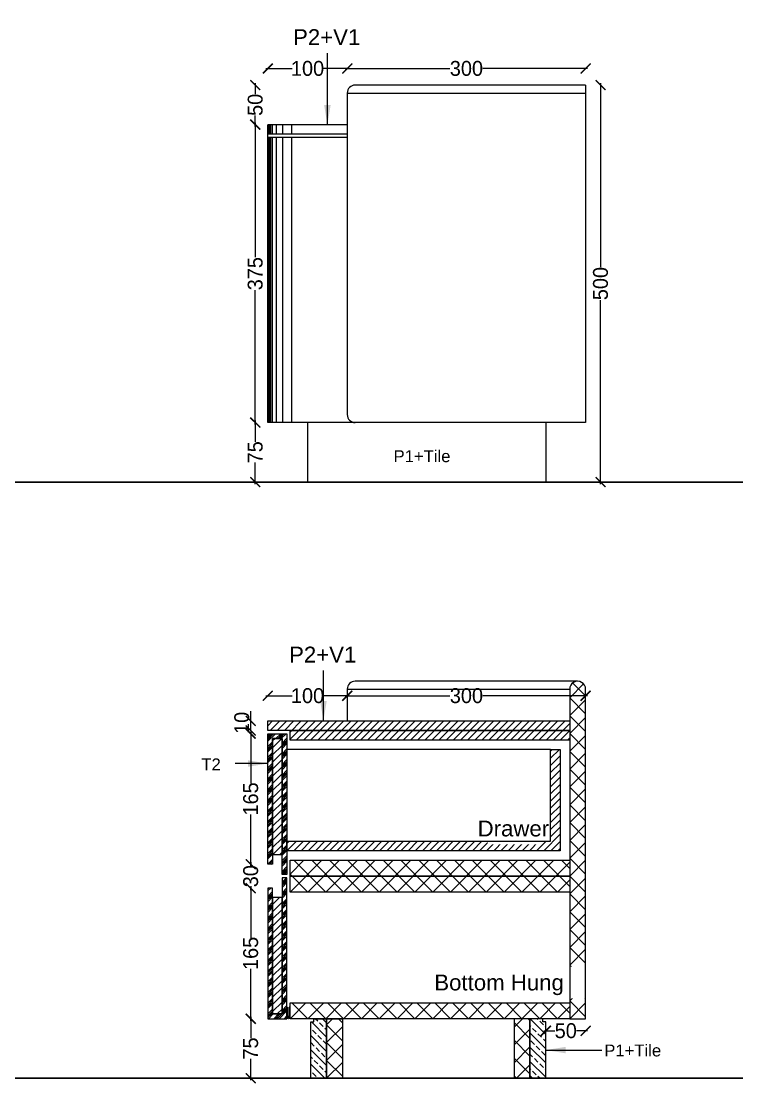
# Model space of a CAD drawing. Header units: millimetres. Extents: x 75500 to 345360, y -224327 to 19532.
# Drawn here: x 186776 to 187684, y -99723 to -98385 of the extents above; entities that cross this region are included whole.
import ezdxf

# ---------------------------------------------------------------- set-up
doc = ezdxf.new("R2010")
doc.units = ezdxf.units.MM
doc.header["$LTSCALE"] = 0.01
for name, color, linetype, lineweight in [('A-Ele 6', 250, 'Continuous', 0), ('A-WALL', 7, 'Continuous', 30), ('furniture section', 7, 'Continuous', 25), ('hatch', 251, 'Continuous', 0), ('text', 253, 'Continuous', 0)]:
    doc.layers.add(name, color=color, linetype=linetype, lineweight=lineweight)
doc.layers.add('e .05', color=253, linetype='Continuous')
doc.styles.add('ISOCP2', font='GOTHIC.TTF')
doc.styles.get("Standard").update_dxf_attribs({"font": 'arial.ttf'})
doc.dimstyles.new('77', dxfattribs={"dimscale": 0.25, "dimtxt": 130, "dimasz": 100, "dimexe": 5, "dimexo": 1, "dimgap": 0.25, "dimtad": 0, "dimdec": 0, "dimrnd": 5, "dimzin": 0, "dimdsep": 46, "dimtxsty": 'ISOCP2', "dimblk": 'ARCHTICK', "dimcen": 0, "dimdle": 100, "dimclrd": 1, "dimclre": 256, "dimclrt": 256, "dimazin": 0, "dimtm": 1e-09, "dimtfac": 1, "dimtdec": 0, "dimtmove": 1, "dimatfit": 0, "dimfxl": 1, "dimtolj": 1, "dimtzin": 12, "dimlwd": -1, "dimlwe": -1, "dimarcsym": 0})
doc.dimstyles.new('MIGCS IN MM 1 100', dxfattribs={"dimtxt": 40, "dimasz": 30, "dimexe": 180, "dimexo": 100, "dimgap": 25, "dimtad": 0, "dimdec": 0, "dimzin": 0, "dimdsep": 46, "dimtxsty": 'Standard', "dimblk": 'ARCHTICK', "dimcen": 150, "dimse1": 1, "dimse2": 1, "dimclrd": 3, "dimclre": 3, "dimclrt": 3, "dimadec": 0, "dimazin": 0, "dimtfac": 1, "dimtdec": 0, "dimtix": 1, "dimtmove": 2, "dimatfit": 3, "dimfxl": 1, "dimtolj": 1, "dimtzin": 0, "dimarcsym": 0})
pattern_1 = [(45, (187091.7585, -99434.393), (-4.49013, 4.49013), [])]
pattern_2 = [(45, (187085.758, -99446.393), (-6.7352, 6.7352), []), (45, (187088.004, -99446.393), (-6.7352, 6.7352), []), (45, (187090.249, -99446.393), (-6.7352, 6.7352), []), (45, (187092.494, -99446.393), (-6.7352, 6.7352), [])]

# ---------------------------------------------------------------- blocks, each defined once
blk = doc.blocks.new('_ARCHTICK')
at = {"color": 0, "linetype": 'ByBlock', "const_width": 0.15}
blk.add_lwpolyline([(-0.5, -0.5), (0.5, 0.5)], dxfattribs=at)
blk = doc.blocks.new('*D258')
at = {"color": 1, "ltscale": 4, "transparency": 16777216}
for p, q in [((187070, -98887.5), (187070, -98914.5)), ((187070, -98967.5), (187070, -98940.5))]:
    blk.add_line(p, q, dxfattribs=at)
at = {"layer": 'Defpoints', "color": 0, "transparency": 16777216}
for p in [(187085.8, -98890), (187070, -98965), (187085.8, -98965)]:
    blk.add_point(p, dxfattribs=at)
at = {"color": 1, "transparency": 16777216, "xscale": 12.5, "yscale": 12.5, "zscale": 12.5}
for p, rotation in [((187070, -98890), 90), ((187070, -98965), 270)]:
    blk.add_blockref('_ARCHTICK', p, dxfattribs=dict(at, rotation=rotation))
at = {"transparency": 16777216, "insert": (187070, -98927.5), "char_height": 18.75, "attachment_point": 5, "rotation": 90, "style": 'ISOCP2'}
blk.add_mtext('\\A1;75', dxfattribs=at)
blk = doc.blocks.new('*D259')
at = {"color": 1, "ltscale": 4, "transparency": 16777216}
for p, q in [((187070, -98512.5), (187070, -98681.8)), ((187070, -98892.5), (187070, -98723.3))]:
    blk.add_line(p, q, dxfattribs=at)
at = {"layer": 'Defpoints', "color": 0, "transparency": 16777216}
for p in [(187070, -98515), (187085.8, -98515), (187085.8, -98890)]:
    blk.add_point(p, dxfattribs=at)
at = {"color": 1, "transparency": 16777216, "xscale": 12.5, "yscale": 12.5, "zscale": 12.5}
for p, rotation in [((187070, -98515), 90), ((187070, -98890), 270)]:
    blk.add_blockref('_ARCHTICK', p, dxfattribs=dict(at, rotation=rotation))
at = {"transparency": 16777216, "insert": (187070, -98702.5), "char_height": 18.75, "attachment_point": 5, "rotation": 90, "style": 'ISOCP2'}
blk.add_mtext('\\A1;375', dxfattribs=at)
blk = doc.blocks.new('*D260')
at = {"color": 1, "ltscale": 4, "transparency": 16777216}
for p, q in [((187070, -98462.5), (187070, -98476.3)), ((187070, -98517.3), (187070, -98503.5))]:
    blk.add_line(p, q, dxfattribs=at)
at = {"layer": 'Defpoints', "color": 0, "transparency": 16777216}
for p in [(187070, -98465), (187234.8, -98465), (187234.8, -98514.8)]:
    blk.add_point(p, dxfattribs=at)
at = {"color": 1, "transparency": 16777216, "xscale": 12.5, "yscale": 12.5, "zscale": 12.5}
for p, rotation in [((187070, -98465), 90), ((187070, -98514.8), 270)]:
    blk.add_blockref('_ARCHTICK', p, dxfattribs=dict(at, rotation=rotation))
at = {"transparency": 16777216, "insert": (187070, -98489.9), "char_height": 18.75, "attachment_point": 5, "rotation": 90, "style": 'ISOCP2'}
blk.add_mtext('\\A1;50', dxfattribs=at)
blk = doc.blocks.new('*D261')
at = {"color": 1, "ltscale": 4, "transparency": 16777216}
for p, q in [((187083.3, -98444.1), (187116.3, -98444.1)), ((187188.3, -98444.1), (187155.2, -98444.1))]:
    blk.add_line(p, q, dxfattribs=at)
at = {"layer": 'Defpoints', "color": 0, "transparency": 16777216}
for p in [(187185.8, -98444.1), (187085.8, -98515), (187185.8, -98515)]:
    blk.add_point(p, dxfattribs=at)
at = {"color": 1, "transparency": 16777216, "xscale": 12.5, "yscale": 12.5, "zscale": 12.5, "rotation": 180}
blk.add_blockref('_ARCHTICK', (187085.8, -98444.1), dxfattribs=at)
at = {"color": 1, "transparency": 16777216, "xscale": 12.5, "yscale": 12.5, "zscale": 12.5}
blk.add_blockref('_ARCHTICK', (187185.8, -98444.1), dxfattribs=at)
at = {"transparency": 16777216, "insert": (187135.8, -98444.1), "char_height": 18.75, "attachment_point": 5, "style": 'ISOCP2'}
blk.add_mtext('\\A1;100', dxfattribs=at)
blk = doc.blocks.new('*D262')
at = {"color": 1, "ltscale": 4, "transparency": 16777216}
for p, q in [((187183.3, -98444.1), (187314.9, -98444.1)), ((187488.3, -98444.1), (187356.6, -98444.1))]:
    blk.add_line(p, q, dxfattribs=at)
at = {"layer": 'Defpoints', "color": 0, "transparency": 16777216}
for p in [(187485.8, -98444.1), (187185.8, -98515), (187485.8, -98515)]:
    blk.add_point(p, dxfattribs=at)
at = {"color": 1, "transparency": 16777216, "xscale": 12.5, "yscale": 12.5, "zscale": 12.5, "rotation": 180}
blk.add_blockref('_ARCHTICK', (187185.8, -98444.1), dxfattribs=at)
at = {"color": 1, "transparency": 16777216, "xscale": 12.5, "yscale": 12.5, "zscale": 12.5}
blk.add_blockref('_ARCHTICK', (187485.8, -98444.1), dxfattribs=at)
at = {"transparency": 16777216, "insert": (187335.8, -98444.1), "char_height": 18.75, "attachment_point": 5, "style": 'ISOCP2'}
blk.add_mtext('\\A1;300', dxfattribs=at)
blk = doc.blocks.new('*D263')
at = {"color": 1, "ltscale": 4, "transparency": 16777216}
for p, q in [((187504.6, -98462.5), (187504.6, -98694.2)), ((187504.6, -98967.5), (187504.6, -98735.8))]:
    blk.add_line(p, q, dxfattribs=at)
at = {"layer": 'Defpoints', "color": 0, "transparency": 16777216}
for p in [(187485.8, -98465), (187485.8, -98965), (187504.6, -98965)]:
    blk.add_point(p, dxfattribs=at)
at = {"color": 1, "transparency": 16777216, "xscale": 12.5, "yscale": 12.5, "zscale": 12.5}
for p, rotation in [((187504.6, -98465), 90), ((187504.6, -98965), 270)]:
    blk.add_blockref('_ARCHTICK', p, dxfattribs=dict(at, rotation=rotation))
at = {"transparency": 16777216, "insert": (187504.6, -98715), "char_height": 18.75, "attachment_point": 5, "rotation": 90, "style": 'ISOCP2'}
blk.add_mtext('\\A1;500', dxfattribs=at)
blk = doc.blocks.new('*D508')
at = {"color": 1, "ltscale": 4, "transparency": 16777216}
for p, q in [((187064.3, -99638.4), (187064.3, -99665.4)), ((187064.3, -99718.4), (187064.3, -99691.4))]:
    blk.add_line(p, q, dxfattribs=at)
at = {"layer": 'Defpoints', "color": 0, "transparency": 16777216}
for p in [(187085.8, -99640.9), (187064.3, -99715.9), (187085.8, -99715.9)]:
    blk.add_point(p, dxfattribs=at)
at = {"color": 1, "transparency": 16777216, "xscale": 12.5, "yscale": 12.5, "zscale": 12.5}
for p, rotation in [((187064.3, -99640.9), 90), ((187064.3, -99715.9), 270)]:
    blk.add_blockref('_ARCHTICK', p, dxfattribs=dict(at, rotation=rotation))
at = {"transparency": 16777216, "insert": (187064.3, -99678.4), "char_height": 18.75, "attachment_point": 5, "rotation": 90, "style": 'ISOCP2'}
blk.add_mtext('\\A1;75', dxfattribs=at)
blk = doc.blocks.new('*D509')
at = {"color": 1, "ltscale": 4, "transparency": 16777216}
for p, q in [((187064.3, -99473.9), (187064.3, -99539.3)), ((187064.3, -99643.4), (187064.3, -99578))]:
    blk.add_line(p, q, dxfattribs=at)
at = {"layer": 'Defpoints', "color": 0, "transparency": 16777216}
for p in [(187064.3, -99476.4), (187085.8, -99476.4), (187085.8, -99640.9)]:
    blk.add_point(p, dxfattribs=at)
at = {"color": 1, "transparency": 16777216, "xscale": 12.5, "yscale": 12.5, "zscale": 12.5}
for p, rotation in [((187064.3, -99476.4), 90), ((187064.3, -99640.9), 270)]:
    blk.add_blockref('_ARCHTICK', p, dxfattribs=dict(at, rotation=rotation))
at = {"transparency": 16777216, "insert": (187064.3, -99558.6), "char_height": 18.75, "attachment_point": 5, "rotation": 90, "style": 'ISOCP2'}
blk.add_mtext('\\A1;165', dxfattribs=at)
blk = doc.blocks.new('*D510')
at = {"color": 1, "ltscale": 4, "transparency": 16777216}
for p, q in [((187064.3, -99443.9), (187064.3, -99447.7)), ((187064.3, -99478.9), (187064.3, -99475))]:
    blk.add_line(p, q, dxfattribs=at)
at = {"layer": 'Defpoints', "color": 0, "transparency": 16777216}
for p in [(187064.3, -99446.4), (187085.8, -99446.4), (187085.8, -99476.4)]:
    blk.add_point(p, dxfattribs=at)
at = {"color": 1, "transparency": 16777216, "xscale": 12.5, "yscale": 12.5, "zscale": 12.5}
for p, rotation in [((187064.3, -99446.4), 90), ((187064.3, -99476.4), 270)]:
    blk.add_blockref('_ARCHTICK', p, dxfattribs=dict(at, rotation=rotation))
at = {"transparency": 16777216, "insert": (187064.3, -99461.4), "char_height": 18.75, "attachment_point": 5, "rotation": 90, "style": 'ISOCP2'}
blk.add_mtext('\\A1;30', dxfattribs=at)
blk = doc.blocks.new('*D511')
at = {"color": 1, "ltscale": 4, "transparency": 16777216}
for p, q in [((187064.3, -99279.4), (187064.3, -99344.8)), ((187064.3, -99448.9), (187064.3, -99383.5))]:
    blk.add_line(p, q, dxfattribs=at)
at = {"layer": 'Defpoints', "color": 0, "transparency": 16777216}
for p in [(187064.3, -99281.9), (187085.8, -99281.9), (187085.8, -99446.4)]:
    blk.add_point(p, dxfattribs=at)
at = {"color": 1, "transparency": 16777216, "xscale": 12.5, "yscale": 12.5, "zscale": 12.5}
for p, rotation in [((187064.3, -99281.9), 90), ((187064.3, -99446.4), 270)]:
    blk.add_blockref('_ARCHTICK', p, dxfattribs=dict(at, rotation=rotation))
at = {"transparency": 16777216, "insert": (187064.3, -99364.1), "char_height": 18.75, "attachment_point": 5, "rotation": 90, "style": 'ISOCP2'}
blk.add_mtext('\\A1;165', dxfattribs=at)
blk = doc.blocks.new('*D512')
at = {"color": 1, "ltscale": 4, "transparency": 16777216}
for p, q in [((187064.3, -99265.9), (187064.3, -99253.4)), ((187064.3, -99277.9), (187064.3, -99265.9)), ((187064.3, -99277.9), (187064.3, -99290.4))]:
    blk.add_line(p, q, dxfattribs=at)
at = {"layer": 'Defpoints', "color": 0, "transparency": 16777216}
for p in [(187064.3, -99265.9), (187085.8, -99265.9), (187085.8, -99277.9)]:
    blk.add_point(p, dxfattribs=at)
at = {"color": 1, "transparency": 16777216, "xscale": 12.5, "yscale": 12.5, "zscale": 12.5}
for p, rotation in [((187064.3, -99265.9), 270), ((187064.3, -99277.9), 90)]:
    blk.add_blockref('_ARCHTICK', p, dxfattribs=dict(at, rotation=rotation))
at = {"transparency": 16777216, "insert": (187053.1, -99268.3), "char_height": 18.75, "attachment_point": 5, "rotation": 90, "style": 'ISOCP2'}
blk.add_mtext('\\A1;10', dxfattribs=at)
blk = doc.blocks.new('*D513')
at = {"color": 1, "ltscale": 4, "transparency": 16777216}
for p, q in [((187083.3, -99234.1), (187116.3, -99234.1)), ((187188.3, -99234.1), (187155.2, -99234.1))]:
    blk.add_line(p, q, dxfattribs=at)
at = {"layer": 'Defpoints', "color": 0, "transparency": 16777216}
for p in [(187185.8, -99234.1), (187085.8, -99265.9), (187185.8, -99265.9)]:
    blk.add_point(p, dxfattribs=at)
at = {"color": 1, "transparency": 16777216, "xscale": 12.5, "yscale": 12.5, "zscale": 12.5, "rotation": 180}
blk.add_blockref('_ARCHTICK', (187085.8, -99234.1), dxfattribs=at)
at = {"color": 1, "transparency": 16777216, "xscale": 12.5, "yscale": 12.5, "zscale": 12.5}
blk.add_blockref('_ARCHTICK', (187185.8, -99234.1), dxfattribs=at)
at = {"transparency": 16777216, "insert": (187135.8, -99234.1), "char_height": 18.75, "attachment_point": 5, "style": 'ISOCP2'}
blk.add_mtext('\\A1;100', dxfattribs=at)
blk = doc.blocks.new('*D514')
at = {"color": 1, "ltscale": 4, "transparency": 16777216}
for p, q in [((187183.3, -99234.1), (187314.9, -99234.1)), ((187488.3, -99234.1), (187356.6, -99234.1))]:
    blk.add_line(p, q, dxfattribs=at)
at = {"layer": 'Defpoints', "color": 0, "transparency": 16777216}
for p in [(187485.8, -99234.1), (187185.8, -99265.9), (187485.8, -99265.9)]:
    blk.add_point(p, dxfattribs=at)
at = {"color": 1, "transparency": 16777216, "xscale": 12.5, "yscale": 12.5, "zscale": 12.5, "rotation": 180}
blk.add_blockref('_ARCHTICK', (187185.8, -99234.1), dxfattribs=at)
at = {"color": 1, "transparency": 16777216, "xscale": 12.5, "yscale": 12.5, "zscale": 12.5}
blk.add_blockref('_ARCHTICK', (187485.8, -99234.1), dxfattribs=at)
at = {"transparency": 16777216, "insert": (187335.8, -99234.1), "char_height": 18.75, "attachment_point": 5, "style": 'ISOCP2'}
blk.add_mtext('\\A1;300', dxfattribs=at)
blk = doc.blocks.new('*D515')
at = {"color": 1, "ltscale": 4, "transparency": 16777216}
for p, q in [((187433.3, -99656.1), (187447.2, -99656.1)), ((187488.3, -99656.1), (187474.3, -99656.1))]:
    blk.add_line(p, q, dxfattribs=at)
at = {"layer": 'Defpoints', "color": 0, "transparency": 16777216}
for p in [(187435.8, -99640.9), (187485.8, -99640.9), (187485.8, -99656.1)]:
    blk.add_point(p, dxfattribs=at)
at = {"color": 1, "transparency": 16777216, "xscale": 12.5, "yscale": 12.5, "zscale": 12.5, "rotation": 180}
blk.add_blockref('_ARCHTICK', (187435.8, -99656.1), dxfattribs=at)
at = {"color": 1, "transparency": 16777216, "xscale": 12.5, "yscale": 12.5, "zscale": 12.5}
blk.add_blockref('_ARCHTICK', (187485.8, -99656.1), dxfattribs=at)
at = {"transparency": 16777216, "insert": (187460.8, -99656.1), "char_height": 18.75, "attachment_point": 5, "style": 'ISOCP2'}
blk.add_mtext('\\A1;50', dxfattribs=at)

msp = doc.modelspace()

# ---------------------------------------------------------------- hatches: boundary and pattern name
at = {"layer": 'hatch'}
h = msp.add_hatch(dxfattribs=at)
h.set_pattern_fill('ANSI37', color=256, scale=5, angle=360)
h.set_pattern_definition([(45, (187465.758, -99640.893), (-11.2253, 11.2253), []), (135, (187465.758, -99640.893), (-11.2253, -11.2253), [])])
edge = h.paths.add_edge_path()
edge.add_line((187465.8, -99226), (187465.8, -99640.9))
edge.add_line((187465.8, -99640.9), (187485.8, -99640.9))
edge.add_line((187485.8, -99640.9), (187485.8, -99226))
edge.add_ellipse((187475.8, -99225.9), major_axis=(10, 0), ratio=1, start_angle=359.2648, end_angle=180.7352)
h = msp.add_hatch(dxfattribs=at)
h.set_pattern_fill('ANSI31', color=256, scale=2)
h.set_pattern_definition([(45, (187085.7585, -99289.893), (-4.49013, 4.49013), [])])
h.paths.add_polyline_path([(187085.8, -99265.9), (187085.8, -99277.9), (187465.8, -99277.9), (187465.8, -99265.9)])
h.paths.add_polyline_path([(187113.8, -99277.9), (187113.8, -99289.9), (187465.8, -99289.9), (187465.8, -99277.9)])
h = msp.add_hatch(dxfattribs=at)
h.set_pattern_fill('ANSI34', color=256, scale=0.5)
h.set_pattern_definition(pattern_2)
h.paths.add_polyline_path([(187085.8, -99281.9), (187085.8, -99446.4), (187091.8, -99446.4), (187091.8, -99287.9), (187103.8, -99287.9), (187103.8, -99459.4), (187109.8, -99459.4), (187109.8, -99281.9)])
h = msp.add_hatch(dxfattribs=at)
h.set_pattern_fill('ANSI31', color=256, scale=2)
h.set_pattern_definition(pattern_1)
h.paths.add_polyline_path([(187091.8, -99287.9), (187091.8, -99434.4), (187103.8, -99434.4), (187103.8, -99287.9)])
h = msp.add_hatch(dxfattribs=at)
h.set_pattern_fill('ANSI31', color=256, scale=2)
h.set_pattern_definition([(45, (187109.7585, -99429.393), (-4.49013, 4.49013), [])])
h.paths.add_polyline_path([(187109.8, -99417.4), (187109.8, -99429.4), (187453.8, -99429.4), (187453.8, -99301.9), (187441.8, -99301.9), (187441.8, -99417.4)])
h = msp.add_hatch(dxfattribs=at)
h.set_pattern_fill('ANSI37', color=256, scale=5, angle=360)
h.set_pattern_definition([(45, (187113.758, -99481.393), (-11.2253, 11.2253), []), (135, (187113.758, -99481.393), (-11.2253, -11.2253), [])])
h.paths.add_polyline_path([(187113.8, -99441.4), (187113.8, -99461.4), (187465.8, -99461.4), (187465.8, -99441.4)])
h.paths.add_polyline_path([(187113.8, -99461.4), (187113.8, -99481.4), (187465.8, -99481.4), (187465.8, -99461.4)])
h = msp.add_hatch(dxfattribs=at)
h.set_pattern_fill('ANSI34', color=256, scale=0.5)
h.set_pattern_definition(pattern_2)
h.paths.add_polyline_path([(187085.8, -99640.9), (187085.8, -99476.4), (187091.8, -99476.4), (187091.8, -99634.9), (187103.8, -99634.9), (187103.8, -99463.4), (187109.8, -99463.4), (187109.8, -99640.9)])
h = msp.add_hatch(dxfattribs=at)
h.set_pattern_fill('ANSI31', color=256, scale=2)
h.set_pattern_definition(pattern_1)
h.paths.add_polyline_path([(187091.8, -99634.9), (187091.8, -99488.4), (187103.8, -99488.4), (187103.8, -99634.9)])
h = msp.add_hatch(dxfattribs=at)
h.set_pattern_fill('ANSI37', color=256, scale=5, angle=360)
h.set_pattern_definition([(45, (187113.758, -99640.893), (-11.2253, 11.2253), []), (135, (187113.758, -99640.893), (-11.2253, -11.2253), [])])
h.paths.add_polyline_path([(187113.8, -99620.9), (187113.8, -99640.9), (187465.8, -99640.9), (187465.8, -99620.9)])
h = msp.add_hatch(dxfattribs=at)
h.set_pattern_fill('ANSI33', color=256, scale=2, angle=90)
h.set_pattern_definition([(135, (187139.758, -99715.893), (-8.9803, -8.9803), []), (135, (187139.758, -99706.913), (-8.9803, -8.9803), [6.35, -3.175])])
h.paths.add_polyline_path([(187139.8, -99644.9), (187139.8, -99715.9), (187159.8, -99715.9), (187159.8, -99640.9), (187143.8, -99640.9), (187143.8, -99644.9)])
h = msp.add_hatch(dxfattribs=at)
h.set_pattern_fill('ANSI37', color=256, scale=5, angle=360)
h.set_pattern_definition([(45, (187159.758, -99715.893), (-11.2253, 11.2253), []), (135, (187159.758, -99715.893), (-11.2253, -11.2253), [])])
h.paths.add_polyline_path([(187159.8, -99640.9), (187159.8, -99715.9), (187179.8, -99715.9), (187179.8, -99640.9)])
h = msp.add_hatch(dxfattribs=at)
h.set_pattern_fill('ANSI37', color=256, scale=5, angle=180)
h.set_pattern_definition([(45, (187151.758, -99715.893), (-11.2253, 11.2253), []), (135, (187151.758, -99715.893), (-11.2253, -11.2253), [])])
h.paths.add_polyline_path([(187395.8, -99640.9), (187395.8, -99715.9), (187415.8, -99715.9), (187415.8, -99640.9)])
h = msp.add_hatch(dxfattribs=at)
h.set_pattern_fill('ANSI33', color=256, scale=2, angle=90)
h.set_pattern_definition([(135, (187131.758, -99715.893), (-8.98026, -8.98026), []), (135, (187131.758, -99706.913), (-8.98026, -8.98026), [6.35, -3.175])])
h.paths.add_polyline_path([(187415.8, -99640.9), (187415.8, -99715.9), (187435.8, -99715.9), (187435.8, -99644.9), (187431.8, -99644.9), (187431.8, -99640.9)])

# ---------------------------------------------------------------- linework, layer by layer
at = {"layer": 'A-Ele 6'}
for p, q in [((187086.2, -98515), (187086.2, -98527)), ((187086.6, -98515), (187086.6, -98527)), ((187087.5, -98515), (187087.5, -98527)), ((187089.2, -98515), (187089.2, -98527)), ((187091.5, -98515), (187091.5, -98527)), ((187096.3, -98515), (187096.3, -98527)), ((187104.2, -98515), (187104.2, -98527)), ((187115.8, -98515), (187115.8, -98527)), ((187086.2, -98531), (187086.2, -98890)), ((187086.6, -98531), (187086.6, -98890)), ((187087.5, -98531), (187087.5, -98890)), ((187089.2, -98531), (187089.2, -98890)), ((187091.5, -98531), (187091.5, -98890)), ((187096.3, -98531), (187096.3, -98890)), ((187104.2, -98531), (187104.2, -98890)), ((187115.8, -98531), (187115.8, -98890)), ((187135.8, -98890), (187135.8, -98965)), ((187435.8, -98890), (187435.8, -98965))]:
    msp.add_line(p, q, dxfattribs=at)
at = {"layer": 'A-WALL'}
for p, q in [((184384.3, -98965), (187683.6, -98965)), ((184384.3, -99715.9), (187683.6, -99715.9))]:
    msp.add_line(p, q, dxfattribs=at)
at = {"layer": 'e .05', "linetype": 'Continuous', "lineweight": 5}
for p, q in [((187485.8, -98465), (187195.8, -98465)), ((187185.8, -98475), (187485.8, -98475.2)), ((187185.8, -98475), (187185.8, -98880)), ((187185.8, -98515), (187085.8, -98515)), ((187185.8, -98527), (187085.8, -98527)), ((187185.8, -98531), (187085.8, -98531)), ((187110, -99639.2), (187110, -99626.2)), ((187110, -99626.2), (187110.6, -99626.2)), ((187110.6, -99626.2), (187110.6, -99637.9)), ((187113.5, -99626.2), (187112.9, -99626.2)), ((187112.9, -99626.2), (187112.9, -99637.9)), ((187113.5, -99639.2), (187113.5, -99626.2))]:
    msp.add_line(p, q, dxfattribs=at)
msp.add_lwpolyline([(187485.8, -98465), (187485.8, -98890), (187085.8, -98890), (187085.8, -98515)], dxfattribs=at)
for radius in [1.74, 1.11]:
    msp.add_circle((187111.7, -99639.2), radius, dxfattribs=at)
for centre, start, end in [((187195.8, -98475), 90, 180), ((187195.8, -98880), 180, 270)]:
    msp.add_arc(centre, 10, start, end, dxfattribs=at)
at = {"layer": 'furniture section'}
for points in [[(187085.8, -99265.9), (187465.8, -99265.9), (187465.8, -99277.9), (187085.8, -99277.9)], [(187113.8, -99277.9), (187465.8, -99277.9), (187465.8, -99289.9), (187113.8, -99289.9)], [(187085.8, -99281.9), (187109.8, -99281.9), (187109.8, -99459.4), (187103.8, -99459.4), (187103.8, -99287.9), (187091.8, -99287.9), (187091.8, -99446.4), (187085.8, -99446.4)], [(187091.8, -99287.9), (187103.8, -99287.9), (187103.8, -99434.4), (187091.8, -99434.4)], [(187113.8, -99441.4), (187465.8, -99441.4), (187465.8, -99461.4), (187113.8, -99461.4)], [(187085.8, -99640.9), (187109.8, -99640.9), (187109.8, -99463.4), (187103.8, -99463.4), (187103.8, -99634.9), (187091.8, -99634.9), (187091.8, -99476.4), (187085.8, -99476.4)], [(187113.8, -99461.4), (187465.8, -99461.4), (187465.8, -99481.4), (187113.8, -99481.4)], [(187091.8, -99634.9), (187103.8, -99634.9), (187103.8, -99488.4), (187091.8, -99488.4)], [(187139.8, -99644.9), (187143.8, -99644.9), (187143.8, -99640.9), (187159.8, -99640.9), (187159.8, -99715.9), (187139.8, -99715.9)], [(187159.8, -99640.9), (187179.8, -99640.9), (187179.8, -99715.9), (187159.8, -99715.9)], [(187415.8, -99640.9), (187395.8, -99640.9), (187395.8, -99715.9), (187415.8, -99715.9)], [(187435.8, -99644.9), (187431.8, -99644.9), (187431.8, -99640.9), (187415.8, -99640.9), (187415.8, -99715.9), (187435.8, -99715.9)]]:
    msp.add_lwpolyline(points, close=True, dxfattribs=at)
at = {"layer": 'hatch'}
for p, q in [((187185.8, -99225.9), (187465.8, -99226)), ((187185.8, -99225.9), (187185.8, -99265.9)), ((187475.8, -99215.9), (187195.8, -99215.9)), ((187441.8, -99301.9), (187109.8, -99301.9))]:
    msp.add_line(p, q, dxfattribs=at)
msp.add_arc((187195.8, -99225.9), 10, 90, 180, dxfattribs=at)

# ---------------------------------------------------------------- texts
at = {"lineweight": 0, "transparency": 33554687, "insert": (187257.4, -98940.1), "char_height": 15, "width": 45.028, "attachment_point": 7, "bg_fill": 2}
msp.add_mtext('\\pxqc;P1+Tile', dxfattribs=at)

# ---------------------------------------------------------------- dimensions: what is measured, and where the dimension line sits
at = {"ltscale": 4}
for p1, p2, distance, picture, middle in [((187085.8, -98515), (187185.8, -98515), 70.9, '*D261', (187135.8, -98444.1)), ((187185.8, -98515), (187485.8, -98515), 70.9, '*D262', (187335.8, -98444.1)), ((187234.8, -98514.8), (187234.8, -98465), 164.8, '*D260', (187070, -98489.9)), ((187485.8, -98465), (187485.8, -98965), 18.9, '*D263', (187504.6, -98715)), ((187085.8, -98890), (187085.8, -98515), 15.7, '*D259', (187070, -98702.5)), ((187085.8, -98890), (187085.8, -98965), -15.7, '*D258', (187070, -98927.5)), ((187085.8, -99265.9), (187185.8, -99265.9), 31.8, '*D513', (187135.8, -99234.1)), ((187185.8, -99265.9), (187485.8, -99265.9), 31.8, '*D514', (187335.8, -99234.1)), ((187085.8, -99277.9), (187085.8, -99265.9), 21.5, '*D512', (187053.1, -99268.3)), ((187085.7584737, -99446.3931608), (187085.7584737, -99281.8931608), 21.4851519, '*D511', (187064.2733218, -99364.1431608)), ((187085.8, -99476.4), (187085.8, -99446.4), 21.5, '*D510', (187064.3, -99461.4)), ((187085.7584737, -99640.8931608), (187085.7584737, -99476.3931608), 21.4851519, '*D509', (187064.2733218, -99558.6431608)), ((187085.8, -99640.9), (187085.8, -99715.9), -21.5, '*D508', (187064.3, -99678.4)), ((187435.8, -99640.9), (187485.8, -99640.9), -15.2, '*D515', (187460.8, -99656.1))]:
    dim = msp.add_aligned_dim(p1=p1, p2=p2, distance=distance, dimstyle='77', override={"dimtxt": 75, "dimasz": 50, "dimpost": '\\X', "dimblk": 'ARCHTICK', "dimdle": 10, "dimse1": 1, "dimse2": 1, "dimclre": 253}, dxfattribs=at)
    dim.commit()
    dim.dimension.update_dxf_attribs({"geometry": picture, "text_midpoint": middle})

# ---------------------------------------------------------------- leaders
at = {"layer": 'text'}
for points in [[(187160.8, -98515), (187160.8, -98416.3)], [(187155.8, -99265.9), (187155.8, -99193.9)], [(187085.8, -99319.5), (187031.7, -99319.5)], [(187435.8, -99680.4), (187506.1, -99680.4)]]:
    msp.add_leader(points, dimstyle='MIGCS IN MM 1 100', override={"dimasz": 25, "dimgap": 20, "dimclrd": 256}, dxfattribs=at)

# ---------------------------------------------------------------- next in the draw order: texts
at = {"lineweight": 0, "transparency": 33554687, "attachment_point": 7, "bg_fill": 2}
for s, insert, char_height, width in [('\\pxqc;P2+V1', (187137.4, -98414.6), 20, 45.028), ('\\pxqc;P2+V1', (187132.4, -99192.3), 20, 45.028), ('\\pxqc;T2', (186991.9, -99328.1), 15, 45.028), ('\\pxqc;Drawer', (187372.4, -99411.6), 20, 45.028), ('\\pxqc;Bottom Hung', (187274, -99611.3), 20, 205.841), ('\\pxqc;P1+Tile', (187522.6, -99688.6), 15, 45.028)]:
    msp.add_mtext(s, dxfattribs=dict(at, insert=insert, char_height=char_height, width=width))

# ---------------------------------------------------------------- next in the draw order: linework, layer by layer
at = {"layer": 'furniture section'}
msp.add_lwpolyline([(187465.8, -99640.9), (187485.8, -99640.9), (187485.8, -99226, 1.012914), (187465.8, -99226)], format="xyb", close=True, dxfattribs=at)
for points in [[(187109.8, -99417.4), (187441.8, -99417.4), (187441.8, -99301.9), (187453.8, -99301.9), (187453.8, -99429.4), (187109.8, -99429.4)], [(187113.8, -99620.9), (187465.8, -99620.9), (187465.8, -99640.9), (187113.8, -99640.9)]]:
    msp.add_lwpolyline(points, close=True, dxfattribs=at)

doc.saveas('drawing.dxf')
